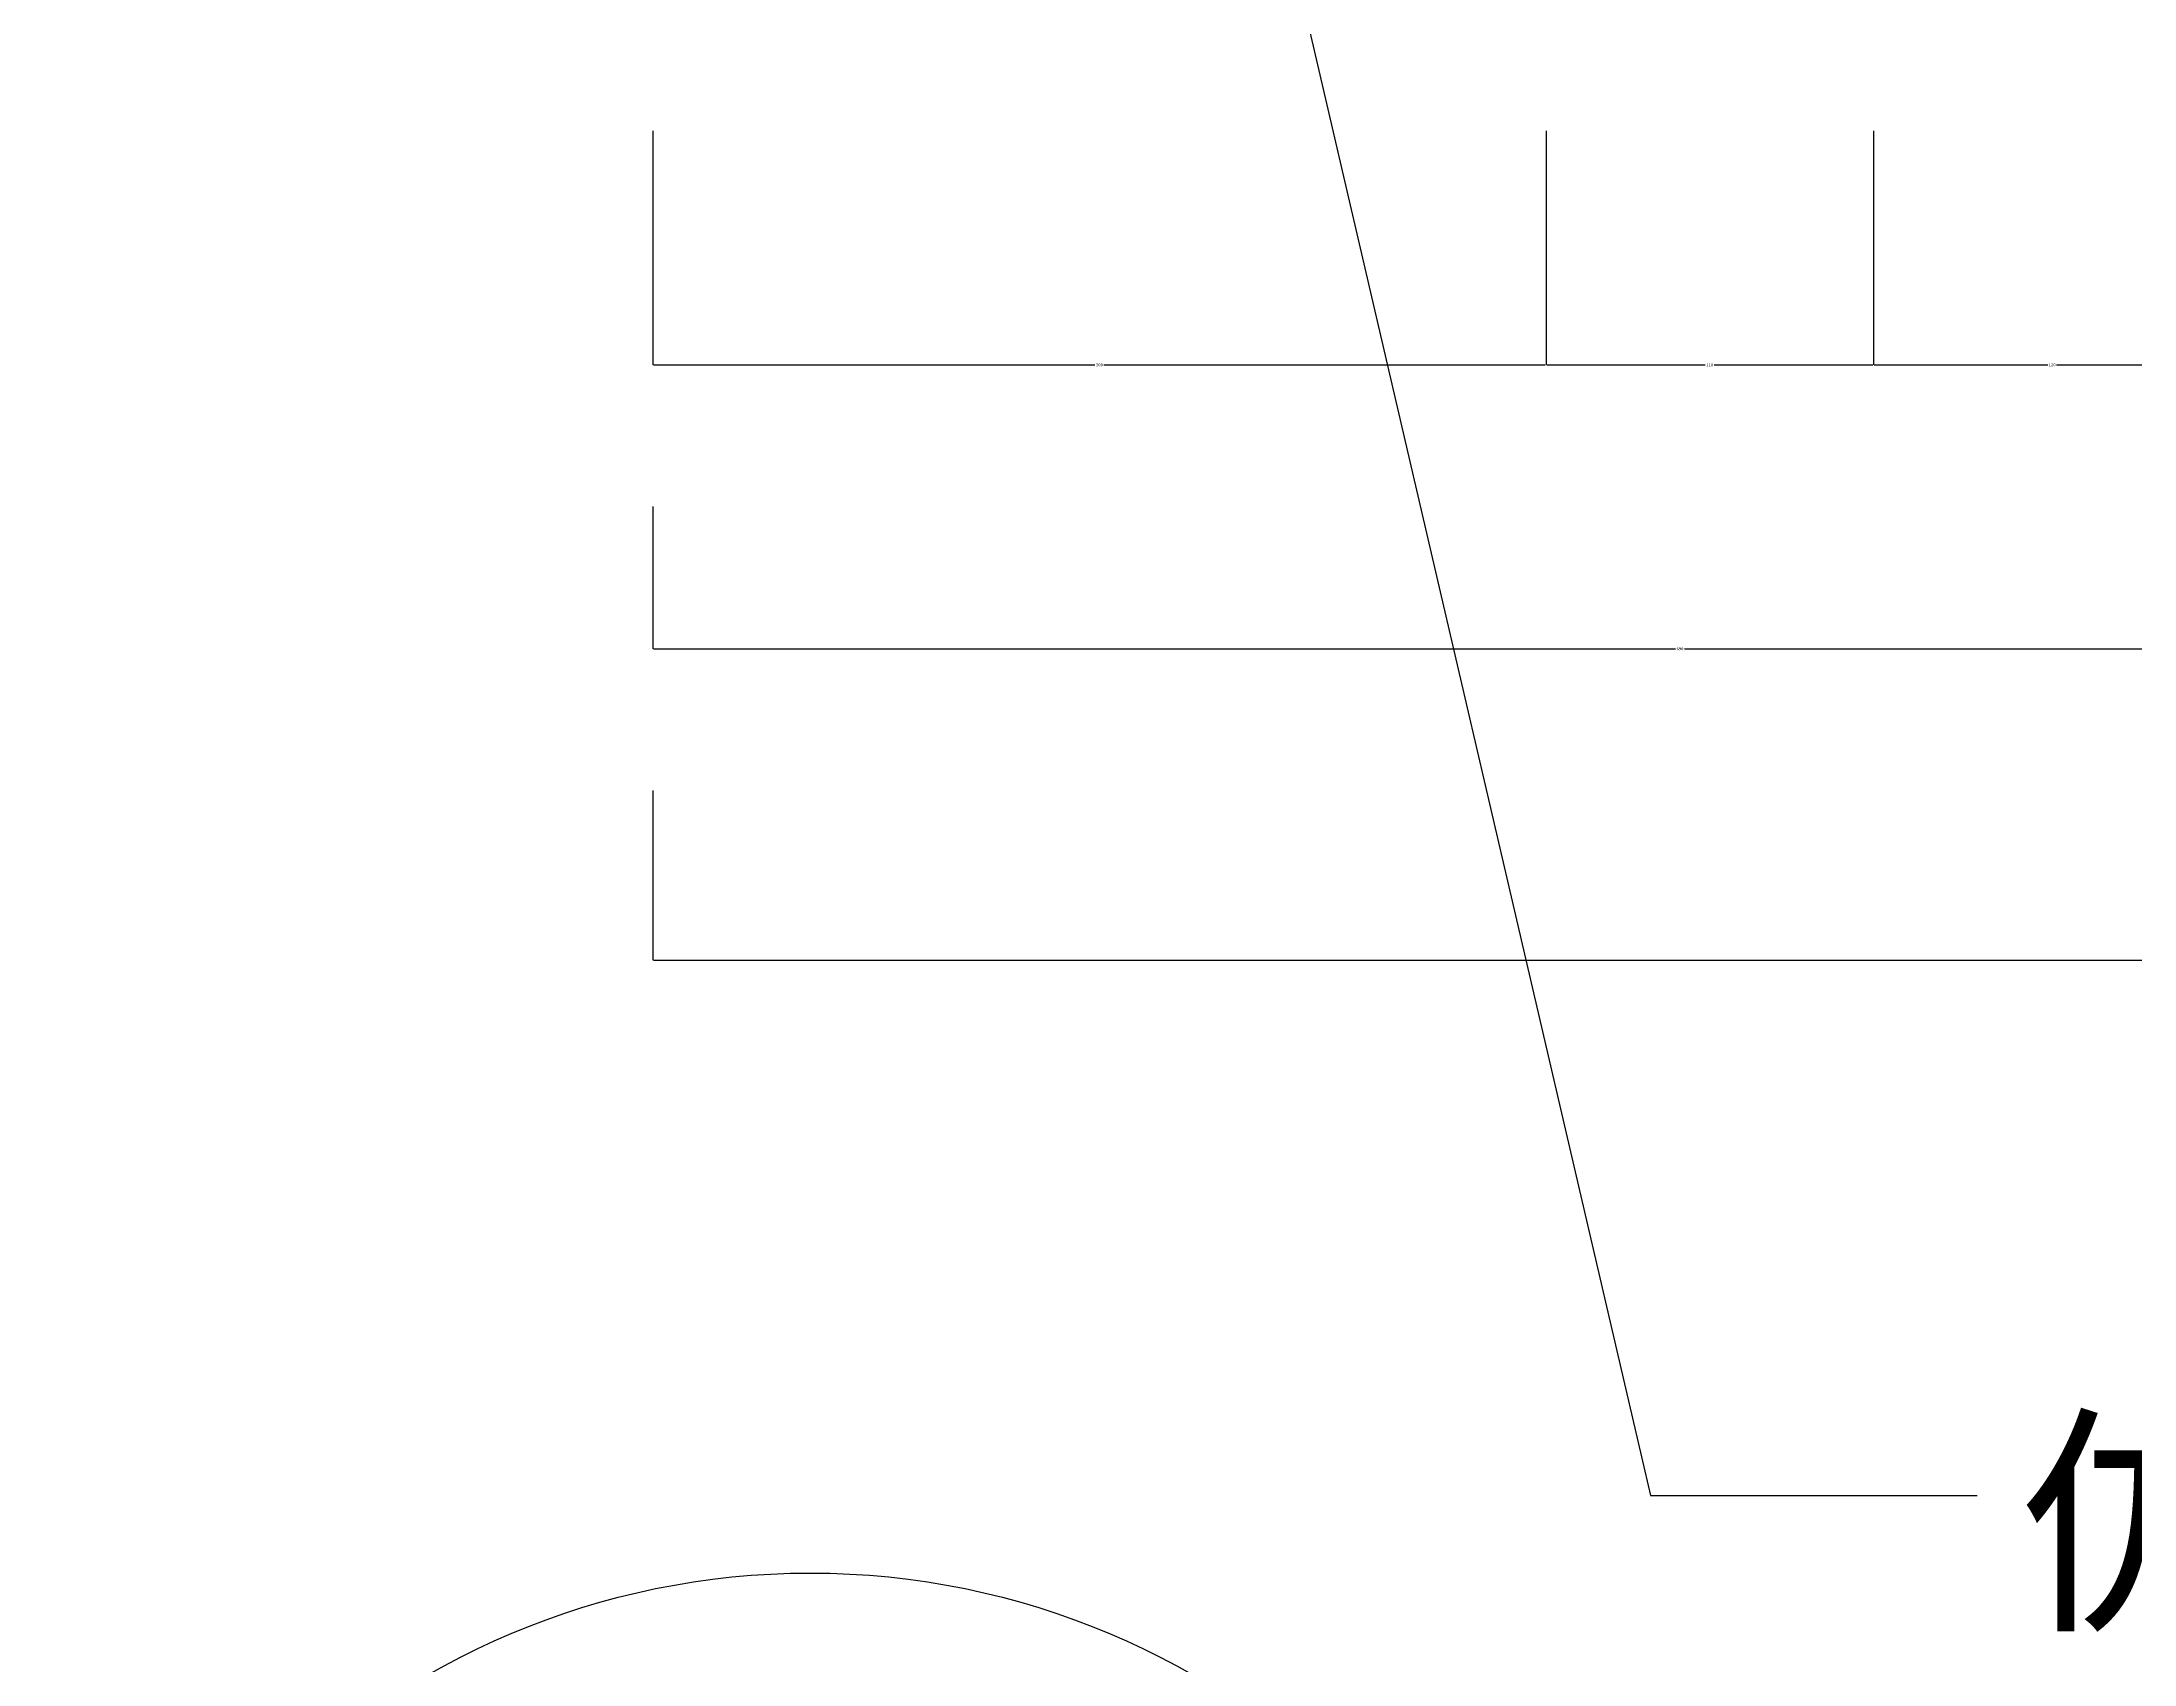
# Model space of a CAD drawing. Header units: metres. Extents: x 196 to 5438, y 102 to 7180.
# Drawn here: x 284 to 986, y 2376 to 2920 of the extents above; entities that cross this region are included whole.
import ezdxf

# ---------------------------------------------------------------- set-up
doc = ezdxf.new("R2010")
doc.units = ezdxf.units.M
doc.layers.add('DIM', color=3, linetype='Continuous')
doc.layers.add('TEXT', color=3, linetype='Continuous')
doc.dimstyles.get("Standard").update_dxf_attribs({"dimtxt": 2.5, "dimasz": 2.5, "dimexe": 1.25, "dimexo": 0.625, "dimtad": 1, "dimcen": 2.5, "dimazin": 3, "dimtfac": 1, "dimtmove": 0, "dimatfit": 3})

# ---------------------------------------------------------------- blocks, each defined once
blk = doc.blocks.new('*D3')
for p, q in [((488.76, 2764.25), (488.76, 2716.54)), ((1178.76, 2764.25), (1178.76, 2716.54)), ((489.01, 2716.54), (832.26, 2716.54)), ((835.26, 2716.54), (1178.51, 2716.54))]:
    blk.add_line(p, q)
at = {"layer": 'Defpoints'}
for p in [(488.76, 2764.25), (1178.76, 2764.25), (488.76, 2716.54)]:
    blk.add_point(p, dxfattribs=at)
at = {"layer": 'DIM', "insert": (833.76, 2716.54), "char_height": 1, "attachment_point": 5}
blk.add_mtext('690', dxfattribs=at)
blk = doc.blocks.new('*D5')
for p, q in [((488.76, 2668.92), (488.76, 2612.02)), ((3788.76, 2668.92), (3788.76, 2612.02)), ((489.01, 2612.02), (2136.76, 2612.02)), ((2140.76, 2612.02), (3788.51, 2612.02))]:
    blk.add_line(p, q)
at = {"layer": 'Defpoints'}
for p in [(488.76, 2668.92), (3788.76, 2668.92), (488.76, 2612.02)]:
    blk.add_point(p, dxfattribs=at)
at = {"layer": 'DIM', "insert": (2138.76, 2612.02), "char_height": 1, "attachment_point": 5}
blk.add_mtext('3300', dxfattribs=at)
blk = doc.blocks.new('*D16')
for p, q in [((488.76, 2890.48), (488.76, 2811.87)), ((788.76, 2890.48), (788.76, 2811.87)), ((489.01, 2811.87), (637.26, 2811.87)), ((640.26, 2811.87), (788.51, 2811.87))]:
    blk.add_line(p, q)
at = {"layer": 'Defpoints'}
for p in [(488.76, 2890.48), (788.76, 2890.48), (488.76, 2811.87)]:
    blk.add_point(p, dxfattribs=at)
at = {"layer": 'DIM', "insert": (638.76, 2811.87), "char_height": 1, "attachment_point": 5}
blk.add_mtext('300', dxfattribs=at)
blk = doc.blocks.new('*D18')
for p, q in [((788.76, 2890.48), (788.76, 2811.87)), ((898.76, 2890.48), (898.76, 2811.87)), ((789.01, 2811.87), (842.26, 2811.87)), ((845.26, 2811.87), (898.51, 2811.87))]:
    blk.add_line(p, q)
at = {"layer": 'Defpoints'}
for p in [(788.76, 2890.48), (898.76, 2890.48), (788.76, 2811.87)]:
    blk.add_point(p, dxfattribs=at)
at = {"layer": 'DIM', "insert": (843.76, 2811.87), "char_height": 1, "attachment_point": 5}
blk.add_mtext('110', dxfattribs=at)
blk = doc.blocks.new('*D19')
for p, q in [((898.76, 2890.48), (898.76, 2811.87)), ((1018.76, 2890.48), (1018.76, 2811.87)), ((899.01, 2811.87), (957.26, 2811.87)), ((960.26, 2811.87), (1018.51, 2811.87))]:
    blk.add_line(p, q)
at = {"layer": 'Defpoints'}
for p in [(898.76, 2890.48), (1018.76, 2890.48), (898.76, 2811.87)]:
    blk.add_point(p, dxfattribs=at)
at = {"layer": 'DIM', "insert": (958.76, 2811.87), "char_height": 1, "attachment_point": 5}
blk.add_mtext('120', dxfattribs=at)

msp = doc.modelspace()

# ---------------------------------------------------------------- linework, layer by layer
at = {"layer": 'DIM'}
msp.add_circle((541.68, 2148.1), 258.13, dxfattribs=at)

# ---------------------------------------------------------------- texts
at = {"layer": 'TEXT'}
msp.add_text('仿古壁纸饰面', height=60, dxfattribs=at).set_placement((947.72, 2393.09))

# ---------------------------------------------------------------- dimensions: what is measured, and where the dimension line sits
at = {"layer": 'DIM'}
for base, p1, p2, picture, middle in [((488.76, 2811.87), (488.76, 2890.48), (788.76, 2890.48), '*D16', (638.76, 2811.87)), ((788.76, 2811.87), (788.76, 2890.48), (898.76, 2890.48), '*D18', (843.76, 2811.87)), ((898.76, 2811.87), (898.76, 2890.48), (1018.76, 2890.48), '*D19', (958.76, 2811.87)), ((488.76, 2716.54), (488.76, 2764.25), (1178.76, 2764.25), '*D3', (833.76, 2716.54)), ((488.76, 2612.02), (488.76, 2668.92), (3788.76, 2668.92), '*D5', (2138.76, 2612.02))]:
    dim = msp.add_linear_dim(base=base, p1=p1, p2=p2, dimstyle='Standard', dxfattribs=at)
    dim.commit()
    dim.dimension.update_dxf_attribs({"geometry": picture, "text_midpoint": middle})

# ---------------------------------------------------------------- leaders
msp.add_leader([(623.16, 3294.51), (823.9, 2432.3), (933.58, 2432.3)], dimstyle='Standard', dxfattribs=at)

doc.saveas('drawing.dxf')
